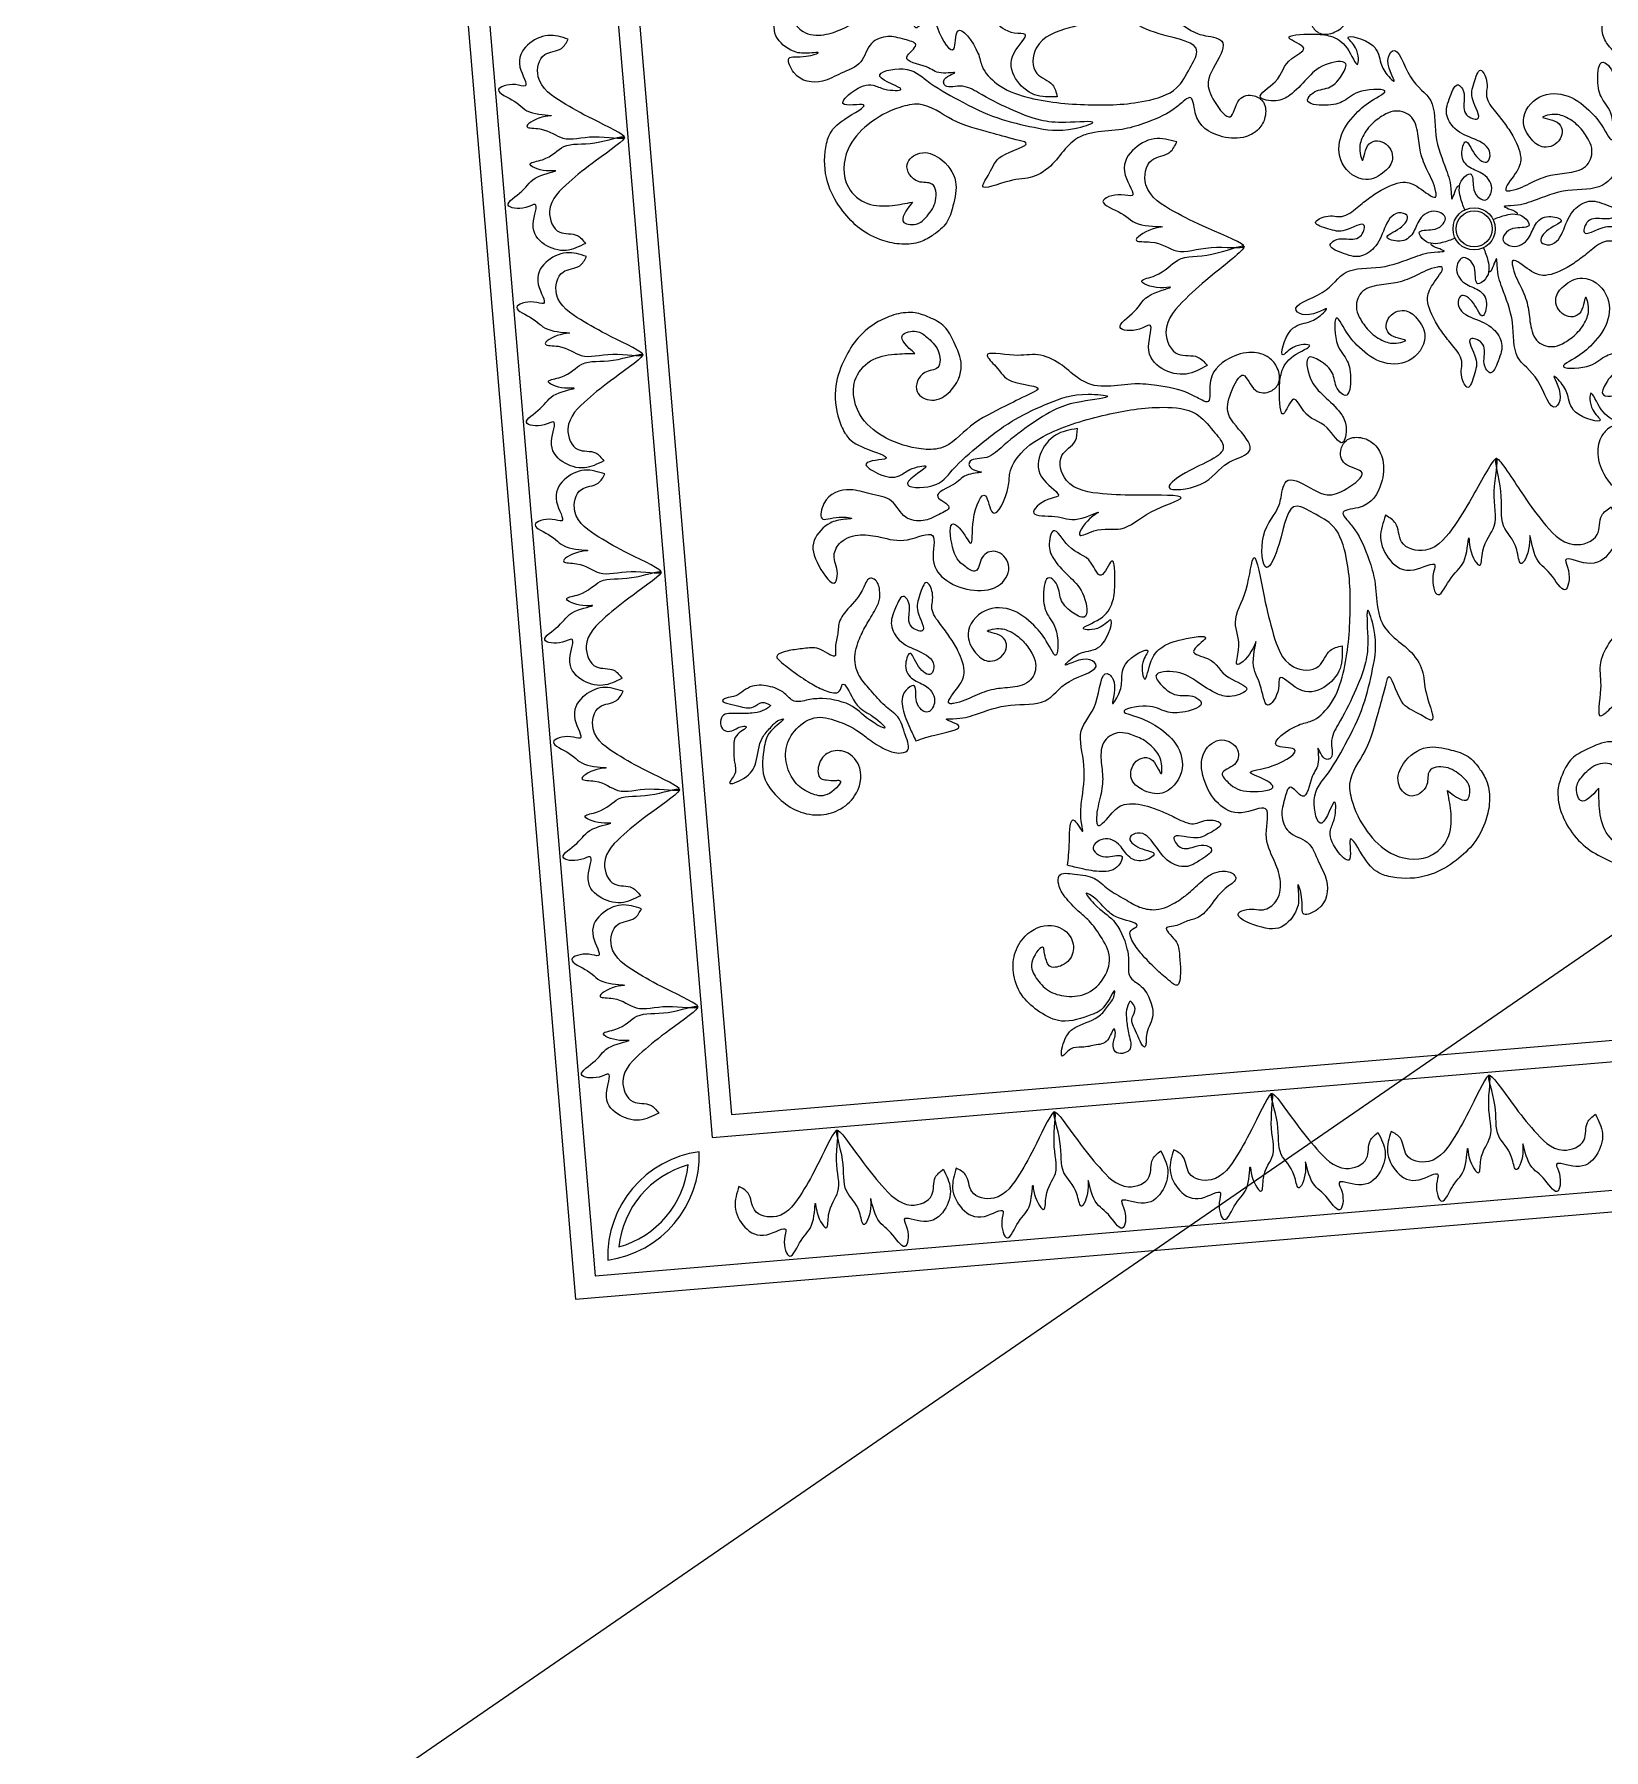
# Model space of a CAD drawing. Header units: millimetres. Extents: x 32582 to 41721, y -247935 to -234947.
# Drawn here: x 39843.7 to 39917.1, y -247150.4 to -247070.1 of the extents above; entities that cross this region are included whole.
import ezdxf

# ---------------------------------------------------------------- set-up
doc = ezdxf.new("R2010")
doc.units = ezdxf.units.MM
doc.header["$LTSCALE"] = 300
doc.header["$MEASUREMENT"] = 0
doc.layers.add('I-LINE-01', color=1, linetype='Continuous')
doc.layers.add('ID-facade', color=1, linetype='Continuous')

# ---------------------------------------------------------------- blocks, each defined once
blk = doc.blocks.new('arabesque3')
at = {"layer": 'I-LINE-01', "ltscale": 1100}
for radius in [18, 15.3]:
    blk.add_circle((0, 0), radius, dxfattribs=at)
for points in [[(312.1, 648.2), (315.2, 655.6), (315.4, 664.7), (313.9, 676.7), (314.1, 690), (325.7, 690.9), (327.5, 683.8), (325.4, 673.4), (325.9, 671.7), (331.1, 679.4), (341.8, 684.6), (354.1, 686.2), (363.9, 687.5), (371, 693.2), (369.2, 680.9), (357.6, 668.3), (337.5, 659.2), (330.5, 651.2), (325.4, 643), (324.8, 639.4), (331.7, 649.1), (345.7, 659), (370.8, 663.4), (389, 655.2), (402.7, 642), (410.3, 623.1), (409, 605.6), (399.5, 590.2), (377, 581.9), (361.5, 591.4), (359.4, 605.4), (368.9, 616), (380, 616), (382.2, 611.6), (383.8, 603.7), (384.3, 600.8), (393.9, 610.9), (392.1, 624.7), (382.7, 636), (368.2, 642.1), (349.9, 640.9), (335.1, 629.6), (328.4, 610.6), (335.5, 592.1), (344.9, 578.9), (353.8, 570.3), (364.5, 558.1), (369.8, 547.2), (369.1, 539.6), (356, 538.9), (339.3, 542.9), (328, 552.1), (313.8, 561.4), (301.5, 568.4), (289.9, 571), (271.5, 565.8), (259.5, 557.7), (247.2, 547.4), (238.9, 541.9), (230.4, 540.1), (220.5, 543.2), (219.1, 545.9), (225.7, 553), (241.6, 569.4), (251.7, 578.5), (262.3, 581.8), (273.3, 585.6), (279, 586.6), (272.1, 597.6), (268.8, 610.4), (268.3, 623), (268.9, 629.9), (271.4, 635.8), (277.2, 632.6), (287.9, 622.7), (299.6, 610.1), (307.3, 599.3), (309.3, 588.1), (304.3, 584.8), (318.2, 577.6), (327.4, 572.4), (339.5, 559.7), (346.6, 555.2), (340.3, 564.3), (324.2, 579.3), (313.3, 603.5), (312.3, 615.6), (311.4, 627.5), (303.5, 634.6), (295.3, 647.1), (293.4, 662.4), (299, 677.7), (299.4, 684), (300.3, 687.1), (307.3, 675.7), (310.5, 662.3), (308, 654.8), (311.9, 647.8)], [(36.8, 477.1), (34.5, 494.3), (36.8, 515.4), (51, 531.2), (83.5, 530.5), (103.7, 513.1), (117.7, 485.3), (119.8, 468.9), (105.8, 440.8), (93.8, 408.8), (87.3, 387.3), (84.4, 379.1), (73.6, 400), (59.1, 411.1), (48.7, 416.8), (52.3, 394.4), (55.2, 374.2), (65.8, 356.9), (79.9, 344.2), (88.9, 331.1), (91.5, 320.4), (93.4, 296.9), (97.8, 278.6), (109, 253), (115.5, 244.2), (118.7, 238.7), (105.7, 234.3), (85.4, 214), (83.5, 194.2), (90.4, 180.6), (100.2, 175.1), (113, 176.1), (118.7, 183.8), (115.7, 196.5), (101.4, 204.6), (114.7, 217.6), (131.6, 222.6), (155.4, 210.9), (164.4, 209.2), (171, 223.6), (172.7, 229.8), (187, 256.2), (185.1, 282.8), (173.8, 263), (157.4, 231.5), (143.9, 237.7), (127.3, 249.6), (117, 276.3), (115.2, 325.1), (123.5, 377.9), (135.3, 402.2), (150.6, 414.4), (161.9, 417.6), (181.1, 434.4), (166.1, 438), (184.5, 451.5), (203.9, 457), (189.5, 464.7), (185.3, 468.7), (204.6, 472.9), (223.1, 464.6), (227.9, 456.9), (217.3, 449.5), (214.3, 437.3), (227.3, 428.4), (242.5, 437.9), (243.7, 461), (231.9, 482.4), (212.5, 490.8), (192, 488), (192, 509.5), (186, 532.2), (181.4, 548.3), (184.7, 565.8), (194.7, 573.5), (210.5, 573.2), (217.5, 576.1), (201.6, 587.6), (179.3, 587.8), (167.2, 572.2), (166.2, 558.8), (166.3, 553.6), (163.5, 563.7), (161.9, 578.5), (149.9, 574.7), (141.9, 550.6), (148.2, 534.5), (157.4, 517.5), (172.8, 508), (178.2, 493.8), (175.3, 479.5), (170.5, 470.3), (160.3, 478.3), (151.5, 461.8), (145.9, 449.3), (145.7, 437.9), (139.1, 447.4), (136.1, 447), (134.2, 433.8), (128.1, 418.1), (113.7, 392), (103.3, 366.1), (100.8, 344.5), (99.9, 321.6), (95.4, 337.3), (97.4, 371.8), (106.2, 402.4), (122.5, 435.2), (139.9, 461.9), (150.3, 481.5), (144.5, 501.7), (133, 484), (133.5, 497.6), (137.2, 507.4), (132.2, 525.2), (122.3, 533.7), (120.7, 516.2), (109.1, 532.5), (95.1, 546.4), (81.9, 550), (52.7, 547.9), (30.8, 536.4), (15.6, 522.4), (4.9, 503.3), (1.3, 487.2), (2.8, 471.2), (8.6, 459.9), (18.3, 448.7), (32.7, 442.7), (53.1, 439.9), (73.5, 453), (78.3, 469.5), (69, 480.6), (54.1, 471.5), (51.7, 460), (37.7, 457.3), (24.6, 464.9), (18.5, 472.7), (19.8, 484.8), (36.8, 477.1)], [(-92, 478.7), (-92.1, 496.1), (-97.2, 516.7), (-113.5, 530.4), (-145.6, 525.2), (-163.2, 505.3), (-173.3, 475.8), (-173.1, 459.3), (-155.3, 433.3), (-139.1, 403.3), (-129.7, 382.9), (-125.7, 375.1), (-117.9, 397.3), (-105.1, 410.3), (-95.6, 417.4), (-96, 394.7), (-96.2, 374.3), (-104.3, 355.7), (-116.5, 341.2), (-123.6, 327), (-124.7, 316), (-123.4, 292.6), (-125.2, 273.8), (-132.8, 246.9), (-138.1, 237.3), (-140.5, 231.4), (-127, 228.8), (-104.1, 211.5), (-99.5, 192.1), (-104.5, 177.7), (-113.5, 170.9), (-126.3, 170.2), (-132.9, 177), (-131.8, 190), (-118.7, 200), (-133.6, 211), (-151.1, 213.7), (-173.1, 198.8), (-181.7, 196), (-190.2, 209.3), (-192.8, 215.2), (-210.6, 239.4), (-212.3, 266), (-198.4, 247.9), (-177.8, 219), (-165.3, 226.9), (-150.5, 241), (-144, 268.8), (-148.9, 317.5), (-164.3, 368.6), (-179.4, 391), (-196.2, 401), (-207.8, 402.7), (-229.1, 416.7), (-214.8, 422.3), (-234.8, 433.2), (-254.8, 436), (-241.5, 445.5), (-237.9, 450.1), (-257.6, 451.6), (-274.8, 440.9), (-278.5, 432.6), (-267.1, 426.7), (-262.4, 415.1), (-274, 404.4), (-290.4, 411.8), (-294.8, 434.4), (-286, 457.3), (-268, 468.3), (-247.2, 468.4), (-250.2, 489.6), (-247.3, 512.9), (-245, 529.5), (-250.6, 546.4), (-261.6, 552.6), (-277.2, 550.2), (-284.6, 552.1), (-270.3, 565.7), (-248.3, 569), (-234.1, 555.1), (-231.3, 542), (-230.8, 536.9), (-229.3, 547.2), (-229.8, 562.1), (-217.4, 559.9), (-206.2, 537.2), (-210.2, 520.4), (-217, 502.3), (-231, 490.7), (-234.3, 476), (-229.5, 462.2), (-223.5, 453.7), (-214.5, 463), (-203.6, 447.9), (-196.3, 436.3), (-194.5, 425.1), (-189.2, 435.3), (-186.3, 435.3), (-182.6, 422.5), (-174.3, 407.9), (-156.5, 383.9), (-142.7, 359.8), (-137.2, 338.7), (-133.2, 316.1), (-131, 332.3), (-137.6, 366.2), (-150.6, 395.3), (-171.1, 425.6), (-192, 449.6), (-205, 467.6), (-202.1, 488.4), (-188.2, 472.4), (-190.6, 485.9), (-195.6, 495.1), (-193, 513.3), (-184.5, 523.1), (-180.5, 506), (-171.2, 523.8), (-159.3, 539.4), (-146.6, 544.9), (-117.4, 546.8), (-94.2, 538.3), (-77.2, 526.6), (-64, 509.1), (-58.2, 493.6), (-57.5, 477.6), (-61.7, 465.5), (-69.8, 453.1), (-83.2, 445.3), (-103.1, 439.6), (-125.1, 449.8), (-132.1, 465.6), (-124.4, 477.8), (-108.4, 470.9), (-104.5, 459.7), (-90.2, 459), (-78.3, 468.3), (-73.2, 476.9), (-76.2, 488.8), (-92, 478.7)], [(361.8, 531.1), (350.2, 534.3), (332.9, 537.3), (318.2, 532.3), (315.2, 525.1), (327.1, 524.9), (335.3, 522.9), (339.5, 517.7), (332.9, 510.2), (318, 514.3), (309.9, 524.7), (297.4, 529), (287.8, 523.8), (299.9, 518.2), (307.9, 508.7), (301.4, 505.4), (287.2, 515.8), (275, 530.6), (261.6, 535.2), (247.4, 529.2), (239.1, 520.4), (243.1, 517.8), (251.9, 518), (265.5, 518.6), (270.6, 510.2), (253.9, 511), (239.7, 507), (230.5, 499.7), (240.1, 496.2), (253.6, 498.9), (267.7, 493.9), (279.9, 487.8), (292.3, 482.9), (312.1, 480.9), (324.2, 489.4), (335.4, 497.4), (335.9, 494.2), (332.5, 475), (329.7, 458.4), (330.6, 442.5), (327, 426.1), (314, 419.6), (304.8, 421.4), (293.3, 427), (283, 437.1), (279.1, 449.1), (279.7, 455.3), (286.6, 444.2), (300.7, 444.4), (305.2, 459.3), (296.5, 468.5), (279.5, 472.1), (262.6, 454.6), (266.5, 430.8), (284.1, 414.1), (301.8, 405.6), (309.7, 402.2), (290.5, 397.7), (274.1, 402.8), (257.8, 403.4), (244, 396), (249.4, 391.1), (263.3, 389.3), (275.9, 381.8), (281.8, 372.3), (264.3, 369.7), (246.9, 378.3), (229.8, 389.2), (217.4, 391.5), (205, 385.9), (219.9, 375.5), (237.5, 358.8), (249.2, 352.3), (238.8, 341.4), (258.7, 341.9), (273.7, 346.6), (285.5, 359.4), (291.4, 374.6), (292.7, 360.5), (288, 350.7), (307.4, 361.4), (311.2, 377.4), (315.6, 389.9), (318.9, 394.6), (317.6, 376.4), (322.9, 369.1), (333.7, 393.7), (346.7, 417), (345.3, 446.5), (348.2, 477.2), (348.6, 496.9), (348, 502.4), (354.8, 493.2), (359.6, 510.7), (361.8, 531.1)], [(610.6, 388.1), (617.5, 392.2), (626.4, 393.7), (638.6, 393.8), (651.7, 395.9), (651, 407.4), (643.8, 408.3), (633.7, 404.7), (632, 405), (638.9, 411.3), (642.6, 422.5), (642.5, 434.9), (642.4, 444.9), (647.1, 452.7), (635.2, 449.2), (624.3, 436), (618, 414.8), (611.1, 406.7), (603.6, 400.5), (600.1, 399.5), (608.8, 407.7), (616.7, 422.8), (617.6, 448.4), (607, 465.3), (592.1, 477), (572.2, 482), (555.1, 478.3), (541.1, 466.7), (536, 443.3), (547.6, 429.3), (561.7, 429.1), (570.9, 440), (569.4, 451), (564.8, 452.5), (556.7, 453.1), (553.7, 453.2), (562.5, 464), (576.4, 464.2), (588.8, 456.4), (596.9, 442.9), (598.2, 424.6), (589, 408.3), (571.1, 399.1), (551.8, 403.6), (537.5, 411.1), (527.7, 418.8), (514.2, 427.7), (502.6, 431.4), (495.2, 429.8), (496.3, 416.6), (502.5, 400.6), (513.2, 390.7), (524.3, 377.9), (533, 366.7), (537.2, 355.6), (534.5, 336.7), (528.1, 323.7), (519.6, 310), (515.3, 301.1), (514.7, 292.4), (519.1, 283), (521.9, 282), (528.1, 289.5), (542.1, 307.5), (549.8, 318.8), (551.6, 329.7), (553.8, 341.2), (554, 346.9), (566, 341.6), (579, 340), (591.6, 341.3), (598.4, 342.8), (603.9, 346.1), (599.9, 351.4), (588.6, 360.7), (574.6, 370.5), (562.8, 376.7), (551.4, 377.1), (548.8, 371.8), (539.8, 384.5), (533.4, 393), (519.2, 403.1), (513.7, 409.6), (523.6, 404.6), (540.6, 390.7), (566.1, 383.2), (578.3, 383.9), (590.2, 384.6), (598.2, 377.8), (611.8, 371.3), (627.2, 371.5), (641.6, 379.2), (647.8, 380.4), (650.7, 381.8), (638.5, 387.2), (624.8, 388.5), (617.7, 385), (610.2, 387.8)], [(487.7, 421.4), (492.5, 410.2), (497.9, 393.6), (495, 378.3), (488.2, 374.4), (486.4, 386.1), (483.3, 393.9), (477.5, 397.4), (471, 389.8), (477.2, 375.6), (488.5, 369), (494.5, 357.3), (490.7, 347), (483.5, 358.3), (472.9, 364.9), (470.6, 357.9), (482.9, 345.3), (499.2, 335.3), (505.5, 322.6), (501.6, 307.7), (493.9, 298.4), (490.9, 301.9), (489.8, 310.7), (488.6, 324.2), (479.5, 328.1), (482.7, 311.8), (480.6, 297.1), (474.6, 287), (469.9, 296), (470.7, 309.7), (463.8, 323), (456.1, 334.3), (449.6, 345.9), (444.9, 365.2), (451.6, 378.3), (458, 390.6), (454.8, 390.6), (436.3, 384.6), (420.1, 379.6), (404.2, 378.3), (388.6, 372.5), (383.9, 358.7), (386.9, 349.8), (394, 339.3), (405.5, 330.4), (417.8, 328.2), (423.9, 329.6), (412, 334.9), (410.2, 348.9), (424.4, 355.4), (434.7, 348), (440.6, 331.8), (425.6, 312.6), (401.5, 313.3), (382.5, 328.3), (371.6, 344.7), (367.2, 352.1), (365.4, 332.4), (372.7, 316.9), (375.5, 300.9), (370, 286.1), (364.5, 290.9), (360.8, 304.4), (351.7, 315.8), (341.4, 320.4), (341.2, 302.7), (352.1, 286.6), (365.3, 271.1), (369.3, 259.2), (365.4, 246.2), (353, 259.5), (334.1, 274.6), (326, 285.3), (316.7, 273.5), (314.5, 293.3), (317.1, 308.8), (328.1, 322.3), (342.4, 330.2), (328.2, 329.5), (319.2, 323.5), (327.1, 344.2), (342.5, 350.2), (354.2, 356.2), (358.4, 360.2), (340.6, 356.3), (332.6, 360.7), (355.5, 374.7), (376.8, 390.7), (406.2, 393.4), (436.2, 400.5), (455.7, 403.6), (461.2, 403.8), (451.2, 409.2), (467.9, 416.3), (487.7, 421.4)], [(122.8, 351.4), (133, 354.9), (143.2, 368.1), (164.7, 367.9), (181, 339.4), (187.8, 307.3), (195.5, 274.1), (203, 301.1), (212.9, 328.9), (210.9, 352.1), (212.7, 364.2), (200.1, 353.7), (196, 345.5), (198.7, 363.2), (193.3, 382.6), (187.5, 399.9), (178, 386.2), (176.6, 377.1), (161.2, 386.9), (139.3, 386.2), (125.1, 370.5), (122.8, 351.4)], [(-109.5, 239.9), (-101.4, 247), (-97, 263.1), (-77, 271), (-51.1, 250.8), (-32.6, 223.7), (-12.9, 196), (-16.2, 223.8), (-17.6, 253.3), (-28.2, 274), (-31.2, 285.8), (-38.9, 271.3), (-39.6, 262.2), (-43.8, 279.6), (-56.2, 295.5), (-68.1, 309.3), (-71.6, 293), (-69.5, 284), (-87.5, 287.3), (-107.4, 278.3), (-114.6, 258.4), (-109.5, 239.9)], [(82.5, 241.4), (74.3, 248.4), (69.6, 264.4), (49.5, 272.1), (23.9, 251.4), (5.9, 224), (-13.4, 196), (-10.5, 223.8), (-9.6, 253.3), (0.7, 274.2), (3.4, 286.1), (11.4, 271.7), (12.2, 262.7), (16.1, 280.1), (28.3, 296.2), (39.9, 310.2), (43.7, 294), (41.8, 284.9), (59.7, 288.5), (79.8, 279.8), (87.3, 260.1), (82.5, 241.4)], [(478.7, 92), (496.1, 92.1), (516.7, 97.2), (530.4, 113.5), (525.2, 145.6), (505.3, 163.2), (475.8, 173.3), (459.3, 173.1), (433.3, 155.3), (403.3, 139.1), (382.9, 129.7), (375.1, 125.7), (397.3, 117.9), (410.3, 105.1), (417.4, 95.6), (394.7, 96), (374.3, 96.2), (355.7, 104.3), (341.2, 116.5), (327, 123.6), (316, 124.7), (292.6, 123.4), (273.8, 125.2), (246.9, 132.8), (237.3, 138.1), (231.4, 140.5), (228.8, 127), (211.5, 104.1), (192.1, 99.5), (177.7, 104.5), (170.9, 113.5), (170.2, 126.3), (177, 132.9), (190, 131.8), (200, 118.7), (211, 133.6), (213.7, 151.1), (198.8, 173.1), (196, 181.7), (209.3, 190.2), (215.2, 192.8), (239.4, 210.6), (266, 212.3), (247.9, 198.4), (219, 177.8), (226.9, 165.3), (241, 150.5), (268.8, 144), (317.5, 148.9), (368.6, 164.3), (391, 179.4), (401, 196.2), (402.7, 207.8), (416.7, 229.1), (422.3, 214.8), (433.2, 234.8), (436, 254.8), (445.5, 241.5), (450.1, 237.9), (451.6, 257.6), (440.9, 274.8), (432.6, 278.5), (426.7, 267.1), (415.1, 262.4), (404.4, 274), (411.8, 290.4), (434.4, 294.8), (457.3, 286), (468.3, 268), (468.4, 247.2), (489.6, 250.2), (512.9, 247.3), (529.5, 245), (546.4, 250.6), (552.6, 261.6), (550.2, 277.2), (552.1, 284.6), (565.7, 270.3), (569, 248.3), (555.1, 234.1), (542, 231.3), (536.9, 230.8), (547.2, 229.3), (562.1, 229.8), (559.9, 217.4), (537.2, 206.2), (520.4, 210.2), (502.3, 217), (490.7, 231), (476, 234.3), (462.2, 229.5), (453.7, 223.5), (463, 214.5), (447.9, 203.6), (436.3, 196.3), (425.1, 194.5), (435.3, 189.2), (435.3, 186.3), (422.5, 182.6), (407.9, 174.3), (383.9, 156.5), (359.8, 142.7), (338.7, 137.2), (316.1, 133.2), (332.3, 131), (366.2, 137.6), (395.3, 150.6), (425.6, 171.1), (449.6, 192), (467.6, 205), (488.4, 202.1), (472.4, 188.2), (485.9, 190.6), (495.1, 195.6), (513.3, 193), (523.1, 184.5), (506, 180.5), (523.8, 171.2), (539.4, 159.3), (544.9, 146.6), (546.8, 117.4), (538.3, 94.2), (526.6, 77.2), (509.1, 64), (493.6, 58.2), (477.6, 57.5), (465.5, 61.7), (453.1, 69.8), (445.3, 83.2), (439.6, 103.1), (449.8, 125.1), (465.6, 132.1), (477.8, 124.4), (470.9, 108.4), (459.7, 104.5), (459, 90.2), (468.3, 78.3), (476.9, 73.2), (488.8, 76.2), (478.7, 92)], [(342.5, 160), (344.6, 170.5), (356.3, 182.5), (353.1, 203.7), (322.6, 216), (289.9, 218.3), (256, 221.4), (281.7, 232.6), (307.9, 246.2), (331.1, 247.4), (342.9, 250.8), (334.1, 236.8), (326.7, 231.7), (343.8, 236.8), (363.8, 234.1), (381.7, 230.7), (369.4, 219.5), (360.6, 216.8), (372.4, 202.8), (374.7, 181.1), (361.1, 164.9), (342.5, 160)], [(230.5, 109.4), (238.4, 102.1), (254.8, 99.2), (264.7, 80.1), (247.1, 52.3), (221.9, 31.3), (196.2, 9), (223.6, 15), (252.8, 19.2), (272.4, 31.8), (283.9, 35.9), (268.6, 42.2), (259.6, 42), (276.4, 47.8), (291.1, 61.7), (303.6, 74.9), (287.1, 76.9), (278.4, 73.9), (279.8, 92.1), (269, 111), (248.5, 116.3), (230.5, 109.4)], [(250.7, -81.5), (256.9, -72.7), (272.4, -66.5), (278, -45.7), (255, -22.3), (226, -7), (196.2, 9.4), (224.2, 9.3), (253.6, 11.3), (275.4, 3.1), (287.5, 1.5), (273.9, -7.8), (265, -9.5), (282.7, -11.7), (300, -22.2), (315, -32.5), (299.3, -37.9), (290.1, -36.8), (295.4, -54.3), (288.7, -75.1), (269.8, -84.5), (250.7, -81.5)], [(477.1, -36.8), (494.3, -34.5), (515.4, -36.8), (531.2, -51), (530.5, -83.5), (513.1, -103.7), (485.3, -117.7), (468.9, -119.8), (440.8, -105.8), (408.8, -93.8), (387.3, -87.3), (379.1, -84.4), (400, -73.6), (411.1, -59.1), (416.8, -48.7), (394.4, -52.3), (374.2, -55.2), (356.9, -65.8), (344.2, -79.9), (331.1, -88.9), (320.4, -91.5), (296.9, -93.4), (278.6, -97.8), (253, -109), (244.2, -115.5), (238.7, -118.7), (234.3, -105.7), (214, -85.4), (194.2, -83.5), (180.6, -90.4), (175.1, -100.2), (176.1, -113), (183.8, -118.7), (196.5, -115.7), (204.6, -101.4), (217.6, -114.7), (222.6, -131.6), (210.9, -155.4), (209.2, -164.4), (223.6, -171), (229.8, -172.7), (256.2, -187), (282.8, -185.1), (263, -173.8), (231.5, -157.4), (237.7, -143.9), (249.6, -127.3), (276.3, -117), (325.1, -115.2), (377.9, -123.5), (402.2, -135.3), (414.4, -150.6), (417.6, -161.9), (434.4, -181.1), (438, -166.1), (451.5, -184.5), (457, -203.9), (464.7, -189.5), (468.7, -185.3), (472.9, -204.6), (464.6, -223.1), (456.9, -227.9), (449.5, -217.3), (437.3, -214.3), (428.4, -227.3), (437.9, -242.5), (461, -243.7), (482.4, -231.9), (490.8, -212.5), (488, -192), (509.5, -192), (532.2, -186), (548.3, -181.4), (565.8, -184.7), (573.5, -194.7), (573.2, -210.5), (576.1, -217.5), (587.6, -201.6), (587.8, -179.3), (572.2, -167.2), (558.8, -166.2), (553.6, -166.3), (563.7, -163.5), (578.5, -161.9), (574.7, -149.9), (550.6, -141.9), (534.5, -148.2), (517.5, -157.4), (508, -172.8), (493.8, -178.2), (479.5, -175.3), (470.3, -170.5), (478.3, -160.3), (461.8, -151.5), (449.3, -145.9), (437.9, -145.7), (447.4, -139.1), (447, -136.1), (433.8, -134.2), (418.1, -128.1), (392, -113.7), (366.1, -103.3), (344.5, -100.8), (321.6, -99.9), (337.3, -95.4), (371.8, -97.4), (402.4, -106.2), (435.2, -122.5), (461.9, -139.9), (481.5, -150.3), (501.7, -144.5), (484, -133), (497.6, -133.5), (507.4, -137.2), (525.2, -132.2), (533.7, -122.3), (516.2, -120.7), (532.5, -109.1), (546.4, -95.1), (550, -81.9), (547.9, -52.7), (536.4, -30.8), (522.4, -15.6), (503.3, -4.9), (487.2, -1.3), (471.2, -2.8), (459.9, -8.6), (448.7, -18.3), (442.7, -32.7), (439.9, -53.1), (453, -73.5), (469.5, -78.3), (480.6, -69), (471.5, -54.1), (460, -51.7), (457.3, -37.7), (464.9, -24.6), (472.7, -18.5), (484.8, -19.8), (477.1, -36.8)], [(351.4, -122.8), (354.9, -133), (368.1, -143.2), (367.9, -164.7), (339.4, -181), (307.3, -187.8), (274.1, -195.5), (301.1, -203), (328.9, -212.9), (352.1, -210.9), (364.2, -212.7), (353.7, -200.1), (345.5, -196), (363.2, -198.7), (382.6, -193.3), (399.9, -187.5), (386.2, -178), (377.1, -176.6), (386.9, -161.2), (386.2, -139.3), (370.5, -125.1), (351.4, -122.8)], [(92, -478.7), (92.1, -496.1), (97.2, -516.7), (113.5, -530.4), (145.6, -525.2), (163.2, -505.3), (173.3, -475.8), (173.1, -459.3), (155.3, -433.3), (139.1, -403.3), (129.7, -382.9), (125.7, -375.1), (117.9, -397.3), (105.1, -410.3), (95.6, -417.4), (96, -394.7), (96.2, -374.3), (104.3, -355.7), (116.5, -341.2), (123.6, -327), (124.7, -316), (123.4, -292.6), (125.2, -273.8), (132.8, -246.9), (138.1, -237.3), (140.5, -231.4), (127, -228.8), (104.1, -211.5), (99.5, -192.1), (104.5, -177.7), (113.5, -170.9), (126.3, -170.2), (132.9, -177), (131.8, -190), (118.7, -200), (133.6, -211), (151.1, -213.7), (173.1, -198.8), (181.7, -196), (190.2, -209.3), (192.8, -215.2), (210.6, -239.4), (212.3, -266), (198.4, -247.9), (177.8, -219), (165.3, -226.9), (150.5, -241), (144, -268.8), (148.9, -317.5), (164.3, -368.6), (179.4, -391), (196.2, -401), (207.8, -402.7), (229.1, -416.7), (214.8, -422.3), (234.8, -433.2), (254.8, -436), (241.5, -445.5), (237.9, -450.1), (257.6, -451.6), (274.8, -440.9), (278.5, -432.6), (267.1, -426.7), (262.4, -415.1), (274, -404.4), (290.4, -411.8), (294.8, -434.4), (286, -457.3), (268, -468.3), (247.2, -468.4), (250.2, -489.6), (247.3, -512.9), (245, -529.5), (250.6, -546.4), (261.6, -552.6), (277.2, -550.2), (284.6, -552.1), (270.3, -565.7), (248.3, -569), (234.1, -555.1), (231.3, -542), (230.8, -536.9), (229.3, -547.2), (229.8, -562.1), (217.4, -559.9), (206.2, -537.2), (210.2, -520.4), (217, -502.3), (231, -490.7), (234.3, -476), (229.5, -462.2), (223.5, -453.7), (214.5, -463), (203.6, -447.9), (196.3, -436.3), (194.5, -425.1), (189.2, -435.3), (186.3, -435.3), (182.6, -422.5), (174.3, -407.9), (156.5, -383.9), (142.7, -359.8), (137.2, -338.7), (133.2, -316.1), (131, -332.3), (137.6, -366.2), (150.6, -395.3), (171.1, -425.6), (192, -449.6), (205, -467.6), (202.1, -488.4), (188.2, -472.4), (190.6, -485.9), (195.6, -495.1), (193, -513.3), (184.5, -523.1), (180.5, -506), (171.2, -523.8), (159.3, -539.4), (146.6, -544.9), (117.4, -546.8), (94.2, -538.3), (77.2, -526.6), (64, -509.1), (58.2, -493.6), (57.5, -477.6), (61.7, -465.5), (69.8, -453.1), (83.2, -445.3), (103.1, -439.6), (125.1, -449.8), (132.1, -465.6), (124.4, -477.8), (108.4, -470.9), (104.5, -459.7), (90.2, -459), (78.3, -468.3), (73.2, -476.9), (76.2, -488.8), (92, -478.7)]]:
    blk.add_spline(points, degree=3, dxfattribs=at)
for points, knots in [([(-7.4, 16.4), (-8.8, 20), (-11.8, 28.5), (-12.5, 40.8), (1.1, 50.6), (-0.6, 35.3), (2.5, 27.9), (10.8, 21.7), (19.1, 34.4), (10.7, 47.3), (-3, 51), (-10.9, 61.7), (-4.5, 80.3), (0.7, 62.2), (13.4, 52.7), (17.5, 68.8), (1.7, 77.1), (-13.5, 82.7), (-22.8, 99), (-18.2, 110.4), (-11.6, 126.2), (-5, 118), (-4.8, 109.2), (-7.8, 96.9), (11.9, 89.7), (-0.9, 111.3), (2.8, 121.5), (8.7, 139.9), (16.7, 123.5), (11.3, 111.7), (21.1, 99), (29.3, 88.1), (37.4, 75.1), (43.7, 57.8), (37.1, 46), (24.3, 30.9), (38.4, 32.2), (49.2, 38), (66.1, 44.5), (82.3, 44.8), (99.2, 48.8), (103.7, 64.2), (98.5, 75.5), (91.6, 85.5), (80.3, 94), (70.6, 96.1), (55.7, 92.6), (78.3, 90.9), (78, 72.1), (61.6, 64.7), (49, 75.3), (40.5, 93.2), (57.7, 114.7), (84.4, 113), (102.6, 96.9), (111.7, 84.8), (121.2, 65.2), (122.3, 95.3), (111, 106.7), (107.7, 121.3), (110.5, 142.8), (122.6, 132.1), (122, 119.5), (130.9, 110), (148, 100.2), (144.1, 126.5), (132.1, 138.2), (118.7, 151.2), (112.2, 164.3), (117, 186.7), (131.3, 158.5), (148, 158.8), (157.8, 132.3), (169.6, 164.3), (170, 131.4), (168.3, 116.9), (160.4, 102.9), (134.3, 94.1), (157.2, 93.3), (170.6, 110.2), (161.4, 77), (143.7, 76.4), (134.1, 71.4), (122.3, 59.9), (142.9, 73), (161.6, 60.8), (125.2, 52.4), (112.4, 28.7), (79.5, 32.7), (53.3, 22.9), (38.7, 18.3), (21, 18.8), (36.4, 14.5), (37.1, 11.9), (36.7, 11.3)], [9.002268, 9.002268, 9.002268, 9.002268, 14.795131, 22.552283, 26.461071, 32.387657, 36.609525, 39.954395, 44.930461, 52.663862, 59.213008, 65.821167, 71.29339, 77.971128, 84.193841, 87.852039, 96.65929, 106.216164, 113.320593, 121.014608, 127.066217, 129.409926, 133.83233, 140.645066, 145.549744, 153.866031, 161.281624, 167.125502, 172.219184, 179.076734, 186.565919, 193.404788, 200.070203, 209.993669, 217.371611, 224.279923, 225.86843, 235.613413, 244.053991, 252.020914, 260.382988, 267.663377, 272.34352, 278.70703, 285.950628, 292.243528, 295.372221, 301.913045, 308.987077, 316.779915, 323.110083, 331.753979, 343.934947, 355.999678, 368.122508, 377.945166, 382.2617, 392.159854, 400.760934, 408.879554, 416.732041, 420.374282, 427.369487, 434.667921, 440.28729, 449.125009, 458.827873, 469.014942, 475.316222, 482.112306, 491.224407, 503.354831, 510.028066, 517.582209, 527.55788, 535.426857, 544.098106, 552.275667, 559.367822, 564.778065, 575.84425, 584.09177, 590.699649, 593.575978, 602.671684, 607.21962, 620.649316, 633.970216, 648.73498, 664.168462, 674.044155, 676.776293, 682.44553, 684.243491, 684.243491, 684.243491, 684.243491]), ([(-16.4, -7.4), (-20, -8.8), (-28.5, -11.8), (-40.8, -12.5), (-50.6, 1.1), (-35.3, -0.6), (-27.9, 2.5), (-21.7, 10.8), (-34.4, 19.1), (-47.3, 10.7), (-51, -3), (-61.7, -10.9), (-80.3, -4.5), (-62.2, 0.7), (-52.7, 13.4), (-68.8, 17.5), (-77.1, 1.7), (-82.7, -13.5), (-99, -22.8), (-110.4, -18.2), (-126.2, -11.6), (-118, -5), (-109.2, -4.8), (-96.9, -7.8), (-89.7, 11.9), (-111.3, -0.9), (-121.5, 2.8), (-139.9, 8.7), (-123.5, 16.7), (-111.7, 11.3), (-99, 21.1), (-88.1, 29.3), (-75.1, 37.4), (-57.8, 43.7), (-46, 37.1), (-30.9, 24.3), (-32.2, 38.4), (-38, 49.2), (-44.5, 66.1), (-44.8, 82.3), (-48.8, 99.2), (-64.2, 103.7), (-75.5, 98.5), (-85.5, 91.6), (-94, 80.3), (-96.1, 70.6), (-92.6, 55.7), (-90.9, 78.3), (-72.1, 78), (-64.7, 61.6), (-75.3, 49), (-93.2, 40.5), (-114.7, 57.7), (-113, 84.4), (-96.9, 102.6), (-84.8, 111.7), (-65.2, 121.2), (-95.3, 122.3), (-106.7, 111), (-121.3, 107.7), (-142.8, 110.5), (-132.1, 122.6), (-119.5, 122), (-110, 130.9), (-100.2, 148), (-126.5, 144.1), (-138.2, 132.1), (-151.2, 118.7), (-164.3, 112.2), (-186.7, 117), (-158.5, 131.3), (-158.8, 148), (-132.3, 157.8), (-164.3, 169.6), (-131.4, 170), (-116.9, 168.3), (-102.9, 160.4), (-94.1, 134.3), (-93.3, 157.2), (-110.2, 170.6), (-77, 161.4), (-76.4, 143.7), (-71.4, 134.1), (-59.9, 122.3), (-73, 142.9), (-60.8, 161.6), (-52.4, 125.2), (-28.7, 112.4), (-32.7, 79.5), (-22.9, 53.3), (-18.3, 38.7), (-18.8, 21), (-14.5, 36.4), (-11.9, 37.1), (-11.3, 36.7)], [9.002268, 9.002268, 9.002268, 9.002268, 14.795131, 22.552283, 26.461071, 32.387657, 36.609525, 39.954395, 44.930461, 52.663862, 59.213008, 65.821167, 71.29339, 77.971128, 84.193841, 87.852039, 96.65929, 106.216164, 113.320593, 121.014608, 127.066217, 129.409926, 133.83233, 140.645066, 145.549744, 153.866031, 161.281624, 167.125502, 172.219184, 179.076734, 186.565919, 193.404788, 200.070203, 209.993669, 217.371611, 224.279923, 225.86843, 235.613413, 244.053991, 252.020914, 260.382988, 267.663377, 272.34352, 278.70703, 285.950628, 292.243528, 295.372221, 301.913045, 308.987077, 316.779915, 323.110083, 331.753979, 343.934947, 355.999678, 368.122508, 377.945166, 382.2617, 392.159854, 400.760934, 408.879554, 416.732041, 420.374282, 427.369487, 434.667921, 440.28729, 449.125009, 458.827873, 469.014942, 475.316222, 482.112306, 491.224407, 503.354831, 510.028066, 517.582209, 527.55788, 535.426857, 544.098106, 552.275667, 559.367822, 564.778065, 575.84425, 584.09177, 590.699649, 593.575978, 602.671684, 607.21962, 620.649316, 633.970216, 648.73498, 664.168462, 674.044155, 676.776293, 682.44553, 684.243491, 684.243491, 684.243491, 684.243491]), ([(16.4, 7.4), (20, 8.8), (28.5, 11.8), (40.8, 12.5), (50.6, -1.1), (35.3, 0.6), (27.9, -2.5), (21.7, -10.8), (34.4, -19.1), (47.3, -10.7), (51, 3), (61.7, 10.9), (80.3, 4.5), (62.2, -0.7), (52.7, -13.4), (68.8, -17.5), (77.1, -1.7), (82.7, 13.5), (99, 22.8), (110.4, 18.2), (126.2, 11.6), (118, 5), (109.2, 4.8), (96.9, 7.8), (89.7, -11.9), (111.3, 0.9), (121.5, -2.8), (139.9, -8.7), (123.5, -16.7), (111.7, -11.3), (99, -21.1), (88.1, -29.3), (75.1, -37.4), (57.8, -43.7), (46, -37.1), (30.9, -24.3), (32.2, -38.4), (38, -49.2), (44.5, -66.1), (44.8, -82.3), (48.8, -99.2), (64.2, -103.7), (75.5, -98.5), (85.5, -91.6), (94, -80.3), (96.1, -70.6), (92.6, -55.7), (90.9, -78.3), (72.1, -78), (64.7, -61.6), (75.3, -49), (93.2, -40.5), (114.7, -57.7), (113, -84.4), (96.9, -102.6), (84.8, -111.7), (65.2, -121.2), (95.3, -122.3), (106.7, -111), (121.3, -107.7), (142.8, -110.5), (132.1, -122.6), (119.5, -122), (110, -130.9), (100.2, -148), (126.5, -144.1), (138.2, -132.1), (151.2, -118.7), (164.3, -112.2), (186.7, -117), (158.5, -131.3), (158.8, -148), (132.3, -157.8), (164.3, -169.6), (131.4, -170), (116.9, -168.3), (102.9, -160.4), (94.1, -134.3), (93.3, -157.2), (110.2, -170.6), (77, -161.4), (76.4, -143.7), (71.4, -134.1), (59.9, -122.3), (73, -142.9), (60.8, -161.6), (52.4, -125.2), (28.7, -112.4), (32.7, -79.5), (22.9, -53.3), (18.3, -38.7), (18.8, -21), (14.5, -36.4), (11.9, -37.1), (11.3, -36.7)], [9.002268, 9.002268, 9.002268, 9.002268, 14.795131, 22.552283, 26.461071, 32.387657, 36.609525, 39.954395, 44.930461, 52.663862, 59.213008, 65.821167, 71.29339, 77.971128, 84.193841, 87.852039, 96.65929, 106.216164, 113.320593, 121.014608, 127.066217, 129.409926, 133.83233, 140.645066, 145.549744, 153.866031, 161.281624, 167.125502, 172.219184, 179.076734, 186.565919, 193.404788, 200.070203, 209.993669, 217.371611, 224.279923, 225.86843, 235.613413, 244.053991, 252.020914, 260.382988, 267.663377, 272.34352, 278.70703, 285.950628, 292.243528, 295.372221, 301.913045, 308.987077, 316.779915, 323.110083, 331.753979, 343.934947, 355.999678, 368.122508, 377.945166, 382.2617, 392.159854, 400.760934, 408.879554, 416.732041, 420.374282, 427.369487, 434.667921, 440.28729, 449.125009, 458.827873, 469.014942, 475.316222, 482.112306, 491.224407, 503.354831, 510.028066, 517.582209, 527.55788, 535.426857, 544.098106, 552.275667, 559.367822, 564.778065, 575.84425, 584.09177, 590.699649, 593.575978, 602.671684, 607.21962, 620.649316, 633.970216, 648.73498, 664.168462, 674.044155, 676.776293, 682.44553, 684.243491, 684.243491, 684.243491, 684.243491]), ([(7.4, -16.4), (8.8, -20), (11.8, -28.5), (12.5, -40.8), (-1.1, -50.6), (0.6, -35.3), (-2.5, -27.9), (-10.8, -21.7), (-19.1, -34.4), (-10.7, -47.3), (3, -51), (10.9, -61.7), (4.5, -80.3), (-0.7, -62.2), (-13.4, -52.7), (-17.5, -68.8), (-1.7, -77.1), (13.5, -82.7), (22.8, -99), (18.2, -110.4), (11.6, -126.2), (5, -118), (4.8, -109.2), (7.8, -96.9), (-11.9, -89.7), (0.9, -111.3), (-2.8, -121.5), (-8.7, -139.9), (-16.7, -123.5), (-11.3, -111.7), (-21.1, -99), (-29.3, -88.1), (-37.4, -75.1), (-43.7, -57.8), (-37.1, -46), (-24.3, -30.9), (-38.4, -32.2), (-49.2, -38), (-66.1, -44.5), (-82.3, -44.8), (-99.2, -48.8), (-103.7, -64.2), (-98.5, -75.5), (-91.6, -85.5), (-80.3, -94), (-70.6, -96.1), (-55.7, -92.6), (-78.3, -90.9), (-78, -72.1), (-61.6, -64.7), (-49, -75.3), (-40.5, -93.2), (-57.7, -114.7), (-84.4, -113), (-102.6, -96.9), (-111.7, -84.8), (-121.2, -65.2), (-122.3, -95.3), (-111, -106.7), (-107.7, -121.3), (-110.5, -142.8), (-122.6, -132.1), (-122, -119.5), (-130.9, -110), (-148, -100.2), (-144.1, -126.5), (-132.1, -138.2), (-118.7, -151.2), (-112.2, -164.3), (-117, -186.7), (-131.3, -158.5), (-148, -158.8), (-157.8, -132.3), (-169.6, -164.3), (-170, -131.4), (-168.3, -116.9), (-160.4, -102.9), (-134.3, -94.1), (-157.2, -93.3), (-170.6, -110.2), (-161.4, -77), (-143.7, -76.4), (-134.1, -71.4), (-122.3, -59.9), (-142.9, -73), (-161.6, -60.8), (-125.2, -52.4), (-112.4, -28.7), (-79.5, -32.7), (-53.3, -22.9), (-38.7, -18.3), (-21, -18.8), (-36.4, -14.5), (-37.1, -11.9), (-36.7, -11.3)], [710.738545, 710.738545, 710.738545, 710.738545, 716.531408, 724.28856, 728.197348, 734.123934, 738.345802, 741.690672, 746.666738, 754.400139, 760.949285, 767.557444, 773.029667, 779.707404, 785.930118, 789.588316, 798.395567, 807.952441, 815.05687, 822.750885, 828.802494, 831.146203, 835.568607, 842.381343, 847.286021, 855.602308, 863.017901, 868.861779, 873.955461, 880.813011, 888.302196, 895.141065, 901.80648, 911.729946, 919.107888, 926.0162, 927.604707, 937.34969, 945.790268, 953.75719, 962.119265, 969.399654, 974.079797, 980.443307, 987.686905, 993.979805, 997.108498, 1003.649322, 1010.723354, 1018.516192, 1024.84636, 1033.490256, 1045.671224, 1057.735955, 1069.858785, 1079.681443, 1083.997977, 1093.896131, 1102.497211, 1110.615831, 1118.468318, 1122.110559, 1129.105764, 1136.404198, 1142.023567, 1150.861286, 1160.56415, 1170.751219, 1177.052498, 1183.848583, 1192.960683, 1205.091108, 1211.764343, 1219.318486, 1229.294157, 1237.163134, 1245.834383, 1254.011944, 1261.104099, 1266.514342, 1277.580527, 1285.828047, 1292.435926, 1295.312255, 1304.407961, 1308.955897, 1322.385593, 1335.706493, 1350.471257, 1365.904739, 1375.780432, 1378.51257, 1384.181807, 1385.979768, 1385.979768, 1385.979768, 1385.979768])]:
    blk.add_open_spline(points, degree=3, knots=knots, dxfattribs=at)
blk = doc.blocks.new('A$C5AD66E58')
at = {"layer": 'I-LINE-01'}
for points in [[(0, 3800), (0, 0), (3800, 0), (3800, 3800)], [(20, 3780), (20, 20), (3780, 20), (3780, 3780)], [(140, 3660), (140.1, 140), (3660, 140), (3660, 3660)], [(160, 3640), (160.1, 160), (3640, 160), (3640, 3640)]]:
    blk.add_lwpolyline(points, close=True, dxfattribs=at)
for centre, radius, start, end in [((3772.1, 3667.1), 99.2, 92.9801, 176.996), ((3667.9, 3771.4), 99.2, 272.9801, 356.996), ((3772.1, 3667.1), 89.2, 100.7142, 169.2619), ((3667.9, 3771.4), 89.2, 280.7142, 349.2619)]:
    blk.add_arc(centre, radius, start, end, dxfattribs=at)
at = {"layer": 'I-LINE-01', "ltscale": 1100}
for points in [[(2834.3, 3707.8), (2842.3, 3714.8), (2846.9, 3730.9), (2867, 3738.7), (2892.7, 3718.3), (2911, 3691), (2930.5, 3663.1), (2927.4, 3691), (2926.2, 3720.5), (2915.8, 3741.3), (2912.9, 3753.1), (2905.1, 3738.6), (2904.4, 3729.6), (2900.3, 3747), (2888, 3763), (2876.2, 3776.9), (2872.6, 3760.6), (2874.6, 3751.6), (2856.6, 3755), (2836.7, 3746.2), (2829.2, 3726.4), (2834.3, 3707.8)], [(3026.2, 3707.8), (3018.1, 3714.8), (3013.6, 3730.9), (2993.5, 3738.7), (2967.7, 3718.3), (2949.5, 3691), (2930, 3663.1), (2933.1, 3691), (2934.2, 3720.5), (2944.7, 3741.3), (2947.5, 3753.1), (2955.4, 3738.6), (2956.1, 3729.6), (2960.2, 3747), (2972.5, 3763), (2984.3, 3776.9), (2987.9, 3760.6), (2985.9, 3751.6), (3003.8, 3755), (3023.8, 3746.2), (3031.2, 3726.4), (3026.2, 3707.8)], [(3038.5, 3707.8), (3046.5, 3714.8), (3051.1, 3730.9), (3071.2, 3738.7), (3096.9, 3718.3), (3115.2, 3691), (3134.7, 3663.1), (3131.6, 3691), (3130.4, 3720.5), (3120, 3741.2), (3117.1, 3753.1), (3109.3, 3738.6), (3108.6, 3729.6), (3104.5, 3746.9), (3092.2, 3763), (3080.4, 3776.9), (3076.7, 3760.6), (3078.8, 3751.6), (3060.8, 3755), (3040.8, 3746.2), (3033.4, 3726.4), (3038.5, 3707.8)], [(3230.4, 3707.8), (3222.3, 3714.8), (3217.7, 3730.9), (3197.7, 3738.7), (3171.9, 3718.3), (3153.7, 3691), (3134.2, 3663.1), (3137.3, 3691), (3138.4, 3720.5), (3148.9, 3741.2), (3151.7, 3753.1), (3159.5, 3738.6), (3160.3, 3729.6), (3164.4, 3746.9), (3176.7, 3763), (3188.5, 3776.9), (3192.1, 3760.6), (3190.1, 3751.6), (3208, 3755), (3228, 3746.2), (3235.4, 3726.4), (3230.4, 3707.8)], [(3242.6, 3707.8), (3250.7, 3714.8), (3255.3, 3730.9), (3275.4, 3738.7), (3301.1, 3718.3), (3319.4, 3691), (3338.8, 3663.1), (3335.8, 3691), (3334.6, 3720.5), (3324.2, 3741.2), (3321.3, 3753.1), (3313.5, 3738.6), (3312.7, 3729.6), (3308.7, 3746.9), (3296.4, 3763), (3284.6, 3776.9), (3280.9, 3760.6), (3283, 3751.6), (3265, 3755), (3245, 3746.2), (3237.6, 3726.4), (3242.6, 3707.8)], [(3434.6, 3707.8), (3426.5, 3714.8), (3421.9, 3730.9), (3401.9, 3738.7), (3376.1, 3718.3), (3357.9, 3691), (3338.4, 3663.1), (3341.4, 3691), (3342.6, 3720.5), (3353.1, 3741.2), (3355.9, 3753.1), (3363.7, 3738.6), (3364.5, 3729.6), (3368.6, 3746.9), (3380.9, 3763), (3392.6, 3776.9), (3396.3, 3760.6), (3394.3, 3751.6), (3412.2, 3755), (3432.2, 3746.2), (3439.6, 3726.4), (3434.6, 3707.8)], [(3446.8, 3707.8), (3454.9, 3714.8), (3459.5, 3730.9), (3479.6, 3738.7), (3505.3, 3718.3), (3523.6, 3691), (3543, 3663.1), (3540, 3691), (3538.8, 3720.4), (3528.4, 3741.2), (3525.5, 3753.1), (3517.7, 3738.6), (3516.9, 3729.6), (3512.9, 3746.9), (3500.6, 3763), (3488.8, 3776.8), (3485.1, 3760.6), (3487.2, 3751.6), (3469.2, 3755), (3449.2, 3746.2), (3441.8, 3726.4), (3446.8, 3707.8)], [(3638.8, 3707.8), (3630.7, 3714.8), (3626.1, 3730.9), (3606.1, 3738.7), (3580.3, 3718.3), (3562.1, 3691), (3542.6, 3663.1), (3545.6, 3691), (3546.8, 3720.4), (3557.3, 3741.2), (3560.1, 3753.1), (3567.9, 3738.6), (3568.7, 3729.6), (3572.8, 3746.9), (3585, 3763), (3596.8, 3776.8), (3600.5, 3760.6), (3598.5, 3751.6), (3616.4, 3755), (3636.4, 3746.2), (3643.8, 3726.4), (3638.8, 3707.8)], [(3707.8, 3633.1), (3714.8, 3625), (3730.9, 3620.4), (3738.7, 3600.4), (3718.3, 3574.6), (3691, 3556.4), (3663.1, 3536.9), (3691, 3539.9), (3720.5, 3541.1), (3741.3, 3551.6), (3753.1, 3554.4), (3738.6, 3562.2), (3729.6, 3563), (3747, 3567.1), (3763, 3579.3), (3776.9, 3591.1), (3760.6, 3594.8), (3751.7, 3592.8), (3755, 3610.7), (3746.2, 3630.7), (3726.4, 3638.1), (3707.8, 3633.1)], [(3707.8, 3441.1), (3714.8, 3449.2), (3730.9, 3453.8), (3738.7, 3473.9), (3718.3, 3499.6), (3691, 3517.9), (3663.1, 3537.3), (3691, 3534.3), (3720.5, 3533.1), (3741.3, 3522.7), (3753.1, 3519.8), (3738.6, 3512), (3729.6, 3511.2), (3747, 3507.2), (3763, 3494.9), (3776.9, 3483.1), (3760.6, 3479.4), (3751.7, 3481.5), (3755, 3463.5), (3746.2, 3443.5), (3726.4, 3436.1), (3707.8, 3441.1)], [(3707.8, 3428.9), (3714.8, 3420.8), (3730.9, 3416.2), (3738.7, 3396.2), (3718.3, 3370.4), (3691, 3352.2), (3663.1, 3332.7), (3691, 3335.7), (3720.5, 3336.9), (3741.3, 3347.4), (3753.1, 3350.2), (3738.6, 3358), (3729.6, 3358.8), (3747, 3362.9), (3763, 3375.1), (3776.9, 3386.9), (3760.6, 3390.6), (3751.7, 3388.6), (3755, 3406.5), (3746.2, 3426.5), (3726.4, 3433.9), (3707.8, 3428.9)], [(3707.8, 3236.9), (3714.8, 3245), (3730.9, 3249.6), (3738.7, 3269.7), (3718.3, 3295.4), (3691, 3313.7), (3663.1, 3333.1), (3691, 3330.1), (3720.5, 3328.9), (3741.3, 3318.5), (3753.1, 3315.6), (3738.6, 3307.8), (3729.6, 3307), (3747, 3303), (3763, 3290.7), (3776.9, 3278.9), (3760.6, 3275.2), (3751.7, 3277.3), (3755, 3259.3), (3746.2, 3239.3), (3726.4, 3231.9), (3707.8, 3236.9)], [(3707.8, 3224.7), (3714.8, 3216.6), (3730.9, 3212), (3738.7, 3192), (3718.3, 3166.2), (3691, 3148), (3663.1, 3128.5), (3691, 3131.6), (3720.5, 3132.7), (3741.3, 3143.2), (3753.1, 3146), (3738.6, 3153.8), (3729.6, 3154.6), (3747, 3158.7), (3763, 3171), (3776.9, 3182.7), (3760.6, 3186.4), (3751.7, 3184.4), (3755, 3202.3), (3746.2, 3222.3), (3726.4, 3229.7), (3707.8, 3224.7)], [(3707.8, 3032.8), (3714.8, 3040.8), (3730.9, 3045.4), (3738.7, 3065.5), (3718.3, 3091.2), (3691, 3109.5), (3663.1, 3129), (3691, 3125.9), (3720.5, 3124.7), (3741.3, 3114.3), (3753.1, 3111.4), (3738.6, 3103.6), (3729.6, 3102.9), (3747, 3098.8), (3763, 3086.5), (3776.9, 3074.7), (3760.6, 3071), (3751.7, 3073.1), (3755, 3055.1), (3746.2, 3035.1), (3726.4, 3027.7), (3707.8, 3032.8)], [(3707.8, 3020.5), (3714.8, 3012.4), (3730.9, 3007.9), (3738.7, 2987.8), (3718.3, 2962), (3691, 2943.8), (3663.1, 2924.3), (3691, 2927.4), (3720.5, 2928.5), (3741.3, 2939), (3753.1, 2941.8), (3738.6, 2949.6), (3729.6, 2950.4), (3747, 2954.5), (3763, 2966.8), (3776.9, 2978.6), (3760.6, 2982.2), (3751.7, 2980.2), (3755, 2998.1), (3746.2, 3018.1), (3726.4, 3025.5), (3707.8, 3020.5)], [(3707.8, 2828.6), (3714.8, 2836.6), (3730.9, 2841.2), (3738.7, 2861.3), (3718.3, 2887), (3691, 2905.3), (3663.1, 2924.8), (3691, 2921.7), (3720.5, 2920.5), (3741.3, 2910.1), (3753.1, 2907.2), (3738.6, 2899.4), (3729.6, 2898.7), (3747, 2894.6), (3763, 2882.3), (3776.9, 2870.5), (3760.6, 2866.9), (3751.7, 2868.9), (3755, 2850.9), (3746.2, 2830.9), (3726.4, 2823.5), (3707.8, 2828.6)], [(3707.8, 2816.3), (3714.8, 2808.2), (3730.9, 2803.7), (3738.7, 2783.6), (3718.3, 2757.8), (3691, 2739.6), (3663.1, 2720.1), (3691, 2723.2), (3720.5, 2724.3), (3741.3, 2734.8), (3753.1, 2737.6), (3738.6, 2745.5), (3729.6, 2746.2), (3747, 2750.3), (3763, 2762.6), (3776.9, 2774.4), (3760.6, 2778), (3751.7, 2776), (3755, 2793.9), (3746.2, 2813.9), (3726.4, 2821.3), (3707.8, 2816.3)], [(3707.8, 2624.4), (3714.8, 2632.5), (3730.9, 2637), (3738.7, 2657.1), (3718.3, 2682.8), (3691, 2701.1), (3663.1, 2720.6), (3691, 2717.5), (3720.5, 2716.3), (3741.3, 2705.9), (3753.1, 2703), (3738.6, 2695.2), (3729.6, 2694.5), (3747, 2690.4), (3763, 2678.1), (3776.9, 2666.3), (3760.6, 2662.7), (3751.7, 2664.7), (3755, 2646.7), (3746.2, 2626.8), (3726.4, 2619.4), (3707.8, 2624.4)]]:
    blk.add_spline(points, degree=3, dxfattribs=at)
at = {"layer": 'I-LINE-01', "xscale": 1.099999999998712, "yscale": 1.099999999998712, "zscale": 1.099999999998712, "rotation": 356.8721323959547}
blk.add_blockref('arabesque3', (2877.8, 2872.5), dxfattribs=at)

msp = doc.modelspace()

# ---------------------------------------------------------------- linework, layer by layer
at = {"layer": 'Defpoints'}
msp.add_lwpolyline([(38913.029, -241789.104), (41721.316, -245871.459), (38722.271, -247934.528), (35913.984, -243852.173)], close=True, dxfattribs=at)

# ---------------------------------------------------------------- block references
at = {"layer": 'ID-facade', "xscale": 0.04999999999999997, "yscale": 0.04999999999999997, "zscale": 0.04999999999999997, "rotation": 184.8160656282958}
msp.add_blockref('A$C5AD66E58', (40042.373, -246924.042), dxfattribs=at)

doc.saveas('drawing.dxf')
